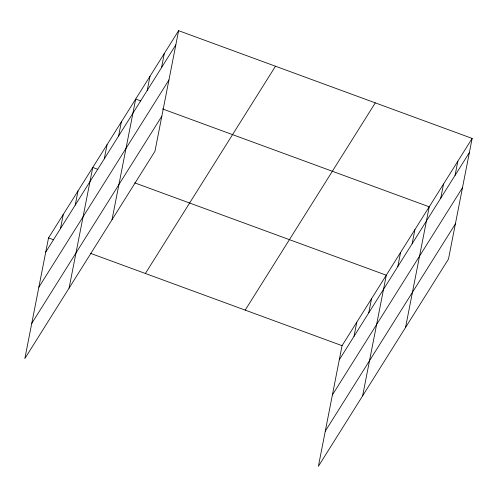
<?xml version="1.0" encoding="UTF-8"?>
<svg xmlns="http://www.w3.org/2000/svg" width="497" height="497" viewBox="0 0 497 497"><rect width="100%" height="100%" fill="white"/><g stroke="black" fill="none" stroke-linecap="round" stroke-linejoin="round"><path stroke-width="0.75" d="M178.616 30.671L48.52 237.926L24.85 358.579L154.946 151.324L178.616 30.671L472.15 138.421L448.48 259.074L318.384 466.329L342.054 345.676L472.15 138.421M60.491 228.577L63.268 214.437M75.233 205.093L78.01 190.947M69.083 288.111L92.753 167.458L97.816 169.315M104.289 158.804L107.066 144.664M118.603 136.004L121.374 121.864M112.018 219.717L135.687 99.065L140.744 100.922M147.224 90.411L149.995 76.271M161.531 67.611L164.308 53.471M354.026 336.326L356.796 322.186M368.768 312.837L371.539 298.697M362.617 395.861L386.287 275.208L134.681 182.853M397.824 266.554L400.594 252.414M412.131 243.754L414.908 229.614M405.546 327.467L429.215 206.814L162.432 108.886M440.752 198.16L443.529 184.014M455.066 175.36L457.836 161.221M45.749 252.066L175.845 44.811M38.853 287.216L168.949 79.961M31.746 323.429L161.842 116.174M145.385 273.487L275.481 66.231M245.189 310.122L375.285 102.867M339.277 359.816L469.373 152.56M332.381 394.966L462.477 187.711M325.28 431.179L455.376 223.923M48.52 237.926L53.583 239.784M90.448 253.321L342.054 345.676"/></g></svg>
